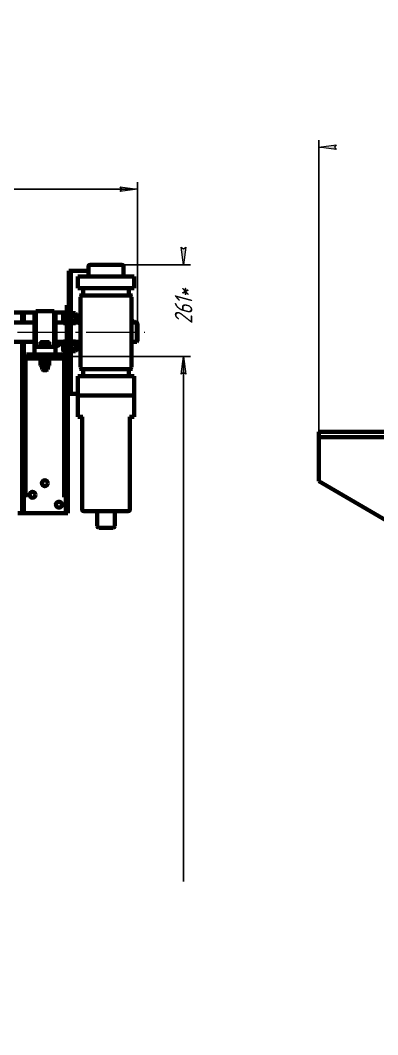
# Model space of a CAD drawing. Header units: millimetres. Extents: x 0 to 1682, y 0 to 594.
# Drawn here: x 537.7 to 639.4, y 305.5 to 594 of the extents above; entities that cross this region are included whole.
import ezdxf

# ---------------------------------------------------------------- set-up
doc = ezdxf.new("R2010")
doc.units = ezdxf.units.MM
for name, pattern in [('K5LT_AXLED', [19.5, 15, -1.5, 1.5, -1.5]), ('K5LT_BASIC', [0]), ('K5LT_THIN', [0])]:
    doc.linetypes.add(name, pattern=pattern)
doc.layers.add('Системный слой', color=7, linetype='Continuous')
doc.styles.add('KDIMTEXTSTYLE', font='GOST_AU.SHX', dxfattribs={"width": 0.96, "oblique": 15, "height": 5})
doc.dimstyles.new('KDIMSTYLE (0.10)', dxfattribs={"dimtxt": 5, "dimasz": 1, "dimexe": 2, "dimexo": 0, "dimgap": 1, "dimtad": 1, "dimlfac": 10, "dimtxsty": 'KDIMTEXTSTYLE', "dimsah": 1, "dimcen": 0, "dimdle": 1, "dimadec": 0, "dimazin": 0, "dimtfac": 0.667, "dimtmove": 0, "dimatfit": 3, "dimfxl": 1, "dimtvp": 1, "dimtolj": 1, "dimtzin": 0, "dimarcsym": 0})
doc.dimstyles.new('KDIMSTYLE (0.25)', dxfattribs={"dimtxt": 5, "dimasz": 1, "dimexe": 2, "dimexo": 0, "dimgap": 1, "dimtad": 1, "dimlfac": 4, "dimtxsty": 'KDIMTEXTSTYLE', "dimsah": 1, "dimcen": 0, "dimdle": 1, "dimadec": 0, "dimazin": 0, "dimtfac": 0.667, "dimtmove": 0, "dimatfit": 3, "dimfxl": 1, "dimtvp": 1, "dimtolj": 1, "dimtzin": 0, "dimarcsym": 0})

# ---------------------------------------------------------------- blocks, each defined once
blk = doc.blocks.new('U18')
at = {"layer": 'Системный слой', "color": 5, "linetype": 'K5LT_BASIC', "lineweight": 60, "true_color": 0x0000ff}
for p, q in [((543.6478138630563, 495.7351069747568), (544.7278138630562, 495.7351069747568)), ((544.7278138630562, 495.7351069747568), (545.8078138630563, 495.7351069747568))]:
    blk.add_line(p, q, dxfattribs=at)
blk = doc.blocks.new('U21')
at = {"layer": 'Системный слой', "color": 5, "linetype": 'K5LT_BASIC', "lineweight": 60, "true_color": 0x0000ff}
for p, q in [((541.7278138630534, 508.0351069747333), (534.7278138630535, 508.0351069747333)), ((549.9913223926634, 508.0351069747333), (547.7278138630535, 508.0351069747333)), ((552.2259634088148, 508.0351069747333), (552.1278138630535, 508.0351069747333)), ((554.1278138630535, 508.0351069747333), (553.5096643172922, 508.0351069747333)), ((570.8778138630535, 508.0351069747333), (570.1278138630535, 508.0351069747333))]:
    blk.add_line(p, q, dxfattribs=at)
blk = doc.blocks.new('U22')
at = {"layer": 'Системный слой', "color": 5, "linetype": 'K5LT_BASIC', "lineweight": 60, "true_color": 0x0000ff}
for p, q in [((541.7278138630534, 502.5351069747333), (534.7278138630535, 502.5351069747333)), ((549.9913223926652, 502.5351069747333), (547.7278138630535, 502.5351069747333)), ((552.2259634088166, 502.5351069747333), (552.1278138630535, 502.5351069747333)), ((554.8778138630535, 502.5351069747333), (553.5096643172903, 502.5351069747333)), ((570.8778138630535, 502.5351069747333), (569.3778138630535, 502.5351069747333))]:
    blk.add_line(p, q, dxfattribs=at)
blk = doc.blocks.new('U23')
at = {"layer": 'Системный слой', "color": 5, "linetype": 'K5LT_BASIC', "lineweight": 60, "true_color": 0x0000ff}
for p, q in [((570.8778138630535, 505.2851069747333), (570.8778138630535, 508.0351069747333)), ((570.8778138630535, 502.5351069747333), (570.8778138630535, 505.2851069747333))]:
    blk.add_line(p, q, dxfattribs=at)
blk = doc.blocks.new('U24')
at = {"layer": 'Системный слой', "color": 5, "linetype": 'K5LT_BASIC', "lineweight": 60, "true_color": 0x0000ff}
for p, q in [((571.1278138630535, 505.2851069747333), (571.1278138630535, 507.7851069747333)), ((571.1278138630535, 502.7851069747333), (571.1278138630535, 505.2851069747333))]:
    blk.add_line(p, q, dxfattribs=at)
blk = doc.blocks.new('U25')
at = {"layer": 'Системный слой', "color": 5, "linetype": 'K5LT_BASIC', "lineweight": 60, "true_color": 0x0000ff}
for p, q in [((554.1278138630535, 508.0351069747333), (554.2019138729004, 508.0144714230681)), ((554.2019138729004, 508.0144714230681), (554.4254983048487, 507.9636929263946)), ((554.4254983048487, 507.9636929263946), (554.7965071854755, 507.9194460914817)), ((554.7965071854755, 507.9194460914817), (554.8777682864755, 507.9166473145015))]:
    blk.add_line(p, q, dxfattribs=at)
blk = doc.blocks.new('U26')
at = {"layer": 'Системный слой', "color": 5, "linetype": 'K5LT_BASIC', "lineweight": 60, "true_color": 0x0000ff}
for p, q in [((569.3778394696784, 507.9166469347442), (569.8658176569544, 507.9706140501578)), ((569.8658176569544, 507.9706140501578), (570.0841357437938, 508.0227193159846)), ((570.0841357437938, 508.0227193159846), (570.1278138630535, 508.0351069747333))]:
    blk.add_line(p, q, dxfattribs=at)
blk = doc.blocks.new('U36')
at = {"layer": 'Системный слой', "color": 5, "linetype": 'K5LT_BASIC', "lineweight": 60, "true_color": 0x0000ff}
for p, q in [((543.2278138630535, 497.5651069747326), (545.4802817068913, 497.5651069747326)), ((545.4802817068913, 497.5651069747326), (546.2278138630535, 497.5651069747326))]:
    blk.add_line(p, q, dxfattribs=at)
blk = doc.blocks.new('U45')
at = {"layer": 'Системный слой', "color": 5, "linetype": 'K5LT_BASIC', "lineweight": 60, "true_color": 0x0000ff}
for p, q in [((541.7278138630535, 505.2851069747326), (541.7278138630535, 510.2851069747326)), ((541.7278138630535, 501.1651069747326), (541.7278138630535, 505.2851069747326))]:
    blk.add_line(p, q, dxfattribs=at)
blk = doc.blocks.new('U46')
at = {"layer": 'Системный слой', "color": 5, "linetype": 'K5LT_BASIC', "lineweight": 60, "true_color": 0x0000ff}
for p, q in [((547.7278138630535, 505.2851069747326), (547.7278138630535, 510.2851069747326)), ((547.7278138630535, 501.1651069747326), (547.7278138630535, 505.2851069747326))]:
    blk.add_line(p, q, dxfattribs=at)
blk = doc.blocks.new('U49')
at = {"layer": 'Системный слой', "color": 5, "linetype": 'K5LT_BASIC', "lineweight": 60, "true_color": 0x0000ff}
for p, q in [((550.7278138630535, 510.6707476207866), (550.7278138630535, 510.8651069747326)), ((550.7278138630535, 498.982264262258), (550.7278138630535, 499.8994663286767)), ((550.7278138630535, 497.5651069747326), (550.7278138630535, 498.3706797837327))]:
    blk.add_line(p, q, dxfattribs=at)
blk = doc.blocks.new('U50')
at = {"layer": 'Системный слой', "color": 5, "linetype": 'K5LT_BASIC', "lineweight": 60, "true_color": 0x0000ff}
for p, q in [((538.2278138630535, 508.0351069747333), (538.2278138630535, 510.8651069747326)), ((538.2278138630535, 453.8651069747326), (538.2278138630535, 502.5351069747333))]:
    blk.add_line(p, q, dxfattribs=at)
blk = doc.blocks.new('U51')
at = {"layer": 'Системный слой', "color": 5, "linetype": 'K5LT_BASIC', "lineweight": 60, "true_color": 0x0000ff}
for p, q in [((538.7278138630535, 508.0351069747333), (538.7278138630535, 510.8651069747326)), ((538.7278138630535, 497.5651069747326), (538.7278138630535, 502.5351069747333))]:
    blk.add_line(p, q, dxfattribs=at)
blk = doc.blocks.new('U52')
at = {"layer": 'Системный слой', "color": 5, "linetype": 'K5LT_BASIC', "lineweight": 60, "true_color": 0x0000ff}
for p, q in [((539.0278138630534, 510.8651069747326), (542.1278138630535, 510.8651069747326)), ((547.3278138630534, 510.8651069747326), (550.4278138630534, 510.8651069747326))]:
    blk.add_line(p, q, dxfattribs=at)
blk = doc.blocks.new('U68')
at = {"layer": 'Системный слой', "color": 5, "linetype": 'K5LT_BASIC', "lineweight": 60, "true_color": 0x0000ff}
for p, q in [((543.2278138630535, 501.4651069747326), (545.4802817068913, 501.4651069747326)), ((545.4802817068913, 501.4651069747326), (546.2278138630535, 501.4651069747326))]:
    blk.add_line(p, q, dxfattribs=at)
blk = doc.blocks.new('U75')
at = {"layer": 'Системный слой', "color": 5, "linetype": 'K5LT_BASIC', "lineweight": 60, "true_color": 0x0000ff}
for p, q in [((555.1278138630535, 515.6681196736997), (555.1278138630535, 516.2851069747333)), ((555.1278138630535, 494.2851069747333), (555.1278138630535, 494.9020942757668))]:
    blk.add_line(p, q, dxfattribs=at)
blk = doc.blocks.new('U76')
at = {"layer": 'Системный слой', "color": 5, "linetype": 'K5LT_BASIC', "lineweight": 60, "true_color": 0x0000ff}
for p, q in [((569.1278138630535, 515.6681196736997), (569.1278138630535, 516.2851069747333)), ((569.1278138630535, 494.2851069747333), (569.1278138630535, 494.9020942757668))]:
    blk.add_line(p, q, dxfattribs=at)
blk = doc.blocks.new('U77')
at = {"layer": 'Системный слой', "color": 5, "linetype": 'K5LT_BASIC', "lineweight": 60, "true_color": 0x0000ff}
for p, q in [((562.1278138630535, 454.3851069747333), (555.8278138630535, 454.3851069747333)), ((568.4278138630535, 454.3851069747333), (562.1278138630535, 454.3851069747333))]:
    blk.add_line(p, q, dxfattribs=at)
blk = doc.blocks.new('U78')
at = {"layer": 'Системный слой', "color": 5, "linetype": 'K5LT_BASIC', "lineweight": 60, "true_color": 0x0000ff}
for p, q in [((562.1278138630535, 524.4851069747333), (557.627813863054, 524.4851069747333)), ((566.6278138630529, 524.4851069747333), (562.1278138630535, 524.4851069747333))]:
    blk.add_line(p, q, dxfattribs=at)
blk = doc.blocks.new('U79')
at = {"layer": 'Системный слой', "color": 5, "linetype": 'K5LT_BASIC', "lineweight": 60, "true_color": 0x0000ff}
for p, q in [((562.1278138630535, 521.1351069747333), (554.1278138630531, 521.1351069747333)), ((570.1278138630538, 521.1351069747333), (562.1278138630535, 521.1351069747333))]:
    blk.add_line(p, q, dxfattribs=at)
blk = doc.blocks.new('U80')
at = {"layer": 'Системный слой', "color": 5, "linetype": 'K5LT_BASIC', "lineweight": 60, "true_color": 0x0000ff}
for p, q in [((568.6278138630535, 517.7851069747333), (568.6278138630535, 515.7351069747333)), ((568.6278138630535, 494.8351069747333), (568.6278138630535, 492.7851069747333))]:
    blk.add_line(p, q, dxfattribs=at)
blk = doc.blocks.new('U81')
at = {"layer": 'Системный слой', "color": 5, "linetype": 'K5LT_BASIC', "lineweight": 60, "true_color": 0x0000ff}
for p, q in [((555.6278138630535, 517.7851069747333), (555.6278138630535, 515.7351069747333)), ((555.6278138630535, 494.8351069747333), (555.6278138630535, 492.7851069747333))]:
    blk.add_line(p, q, dxfattribs=at)
blk = doc.blocks.new('U82')
at = {"layer": 'Системный слой', "color": 5, "linetype": 'K5LT_BASIC', "lineweight": 60, "true_color": 0x0000ff}
for p, q in [((554.3136420502718, 481.2851069747333), (554.1278138630531, 481.2851069747333)), ((570.1278138630538, 481.2851069747333), (569.9419857905788, 481.2851069747333))]:
    blk.add_line(p, q, dxfattribs=at)
blk = doc.blocks.new('U146')
at = {"layer": 'Системный слой', "color": 30, "linetype": 'K5LT_AXLED', "lineweight": 18, "true_color": 0xff8000}
blk.add_line((302.9372478711513, 505.2851069747327), (573.1278138630535, 505.2851069747333), dxfattribs=at)
blk = doc.blocks.new('KDIMARROW_01')
at = {"layer": 'Системный слой'}
blk.add_hatch(color=0, dxfattribs=at).paths.add_polyline_path([(0, 0), (-5, 0.658262491226197), (-4.5, 5.51091059616309e-16), (-5, -0.6582624912261956)])
at = {"layer": 'Системный слой', "color": 0, "linetype": 'K5LT_THIN', "lineweight": 18}
for p, q in [((-4.5, 5.51091059616309e-16), (-5, 0.658262491226197)), ((-5, 0.658262491226197), (0, 0)), ((0, 0), (-5, -0.6582624912261956)), ((-5, -0.6582624912261956), (-4.5, 5.51091059616309e-16)), ((0, 0), (-1, 0))]:
    blk.add_line(p, q, dxfattribs=at)
blk = doc.blocks.new('U177')
at = {"layer": 'Системный слой', "color": 5, "linetype": 'K5LT_BASIC', "lineweight": 60, "true_color": 0x0000ff}
for p, q in [((622.6438994833991, 475.4651069747326), (642.3938994834007, 475.4651069747326)), ((744.1438994833991, 475.4651069747326), (767.6438994833991, 475.4651069747326))]:
    blk.add_line(p, q, dxfattribs=at)
blk = doc.blocks.new('U178')
at = {"layer": 'Системный слой', "color": 5, "linetype": 'K5LT_BASIC', "lineweight": 60, "true_color": 0x0000ff}
for p, q in [((649.1438994833991, 447.5067736413992), (622.6438994833991, 462.9651069747326)), ((767.6438994833991, 378.3817736413993), (683.1438994833991, 427.6734403080659))]:
    blk.add_line(p, q, dxfattribs=at)
blk = doc.blocks.new('U183')
at = {"layer": 'Системный слой', "color": 5, "linetype": 'K5LT_BASIC', "lineweight": 60, "true_color": 0x0000ff}
for p, q in [((622.6438994833989, 476.9651069747342), (642.3938994834007, 476.9651069747342)), ((744.1438994833991, 476.9651069747342), (755.5099347175852, 476.9651069747342)), ((755.8147428814543, 476.9651069747342), (767.6438994833989, 476.9651069747342))]:
    blk.add_line(p, q, dxfattribs=at)

msp = doc.modelspace()

# ---------------------------------------------------------------- linework, layer by layer
at = {"layer": 'Системный слой', "color": 5, "linetype": 'K5LT_BASIC', "lineweight": 60, "true_color": 0x0000ff}
for p, q in [((552.1278138630535, 522.7851069747326), (551.5278138630534, 522.7851069747326)), ((551.5278138630534, 512.9651069747326), (551.5278138630534, 522.7851069747326)), ((552.4278138630534, 522.7851069747326), (552.1278138630535, 522.7851069747326)), ((552.1278138630535, 512.7851069747329), (552.1278138630535, 522.7851069747326)), ((557.127813863054, 522.7851069747326), (552.4278138630534, 522.7851069747326)), ((557.127813863054, 523.9851069747333), (557.127813863054, 521.1351069747333)), ((567.1278138630529, 523.9851069747333), (567.1278138630529, 521.1351069747333)), ((554.1278138630531, 521.1351069747333), (554.1278138630531, 517.7851069747333)), ((556.9778138630535, 521.1351069747333), (556.9778138630535, 521.2851069747333)), ((567.1278138630529, 521.642178396161), (567.1278138630535, 521.7851069747317)), ((567.2778138630534, 521.1351069747333), (567.2778138630534, 521.2851069747333)), ((570.1278138630538, 521.1351069747333), (570.1278138630538, 517.7851069747333)), ((562.1278138630535, 517.7851069747333), (554.1278138630531, 517.7851069747333)), ((570.1278138630538, 517.7851069747333), (562.1278138630535, 517.7851069747333)), ((554.8778138630535, 495.3351069747333), (554.8778138630535, 515.2351069747333)), ((555.6278138630535, 516.2851069747333), (555.1278138630535, 516.2851069747333)), ((568.8778138630535, 515.7351069747333), (555.3778138630535, 515.7351069747333)), ((568.6278138630535, 516.2851069747333), (569.1278138630535, 516.2851069747333)), ((569.3778138630535, 495.3351069747333), (569.3778138630535, 515.2351069747333)), ((538.2278138630535, 510.8651069747326), (534.7278138630535, 510.865106974731)), ((538.2278138630535, 510.8651069747326), (538.7278138630535, 510.8651069747326)), ((538.7278138630535, 510.8651069747326), (539.0278138630534, 510.8651069747326)), ((547.3278138630534, 511.2851069747173), (542.1278138630535, 511.2851069747173)), ((542.1278138630535, 505.9542168697942), (542.1278138630535, 511.2851069747173)), ((547.3278138630534, 505.9542168697942), (547.3278138630534, 511.2851069747173)), ((550.0696345561772, 510.6707476207866), (549.9278138630534, 510.4251069747317)), ((550.9278138630534, 510.6707476207866), (550.0696345561772, 510.6707476207866)), ((550.4278138630534, 510.8651069747326), (550.7278138630535, 510.8651069747326)), ((550.7278138630535, 510.8651069747326), (550.9278138630534, 510.8651069747326)), ((551.5278138630534, 512.9651069747326), (550.9278138630534, 512.9651069747326)), ((550.9278138630534, 499.2651069747326), (550.9278138630534, 512.9651069747326)), ((551.5278138630534, 499.2651069747326), (551.5278138630534, 512.9651069747326)), ((551.5278138630534, 512.7851069747329), (552.1278138630535, 512.7851069747329)), ((552.1278138630535, 512.7851069747329), (552.1278138630535, 497.7851069747322)), ((552.3042755723286, 510.6707476207868), (552.1278138630535, 510.3651069747317)), ((553.4313521537782, 510.6707476207868), (552.3042755723286, 510.6707476207868)), ((553.6078138630535, 510.3651069747317), (553.4313521537782, 510.6707476207868)), ((542.1278138630535, 510.2851069747326), (541.7278138630535, 510.2851069747326)), ((547.7278138630535, 510.2851069747326), (547.3278138630534, 510.2851069747326)), ((549.9278138630534, 510.4251069747317), (549.9278138630534, 508.1451069747317)), ((550.0696345560962, 507.8994663286767), (549.9278138630534, 508.1451069747317)), ((550.9278138630534, 509.9779272977588), (550.0696345561203, 509.9779272977588)), ((550.9278138630534, 508.5922866517043), (550.0696345561203, 508.5922866517043)), ((550.9278138630534, 507.8994663286767), (550.0696345560962, 507.8994663286767)), ((552.3042755723286, 507.8994663286762), (552.1278138630535, 508.2051069747317)), ((553.4313521537782, 509.9779272977592), (552.3042755723286, 509.9779272977592)), ((553.4313521537782, 508.5922866517041), (552.3042755723286, 508.5922866517041)), ((553.4313521537782, 507.8994663286762), (552.3042755723286, 507.8994663286762)), ((553.6078138630535, 508.2051069747317), (553.4313521537782, 507.8994663286762)), ((553.6078138630535, 510.3651069747317), (553.6078138630535, 508.2051069747317)), ((553.6078138630535, 510.0851069747317), (554.7278138630535, 510.0851069747317)), ((553.6078138630535, 508.4851069747317), (554.7278138630535, 508.4851069747317)), ((554.1278138630535, 508.3751069747333), (554.1878138630534, 508.4351069747332)), ((554.1278138630535, 508.0351069747333), (554.1278138630535, 508.3751069747333)), ((554.1278138630535, 508.3751069747333), (554.8778138630535, 508.3751069747333)), ((554.1878138630534, 508.4351069747332), (554.8778138630535, 508.4351069747332)), ((554.7278138630535, 510.0851069747317), (554.7278138630535, 508.4851069747317)), ((554.7278138630535, 510.0851069747317), (554.8778138630535, 509.9351069747316)), ((554.7278138630535, 508.4851069747317), (554.8778138630535, 508.6351069747317)), ((569.3778138630535, 508.4351069747332), (570.0678138630534, 508.4351069747332)), ((569.3778138630535, 508.3751069747333), (570.1278138630535, 508.3751069747333)), ((570.1278138630535, 508.3751069747333), (570.0678138630534, 508.4351069747332)), ((570.1278138630535, 508.0351069747333), (570.1278138630535, 508.3751069747333)), ((570.8778138630535, 508.0351069747333), (571.1278138630535, 507.7851069747333)), ((542.1278138630302, 501.1651069747326), (542.1278138630535, 505.9542168697942)), ((547.3278138630534, 505.9542168697942), (547.3278138630534, 501.1651069747326)), ((543.5278138630534, 502.4304659585812), (543.5878138630534, 502.4651069747326)), ((543.5278138630534, 502.3232862816657), (543.5278138630534, 502.4304659584828)), ((543.5278138630534, 501.4651069747326), (543.5278138630534, 502.3232862816657)), ((545.8678138630535, 502.4651069747326), (543.5878138630534, 502.4651069747326)), ((544.7278138630534, 501.4651069747326), (544.7278138630534, 502.3232862816898)), ((545.9278138630534, 502.4304659585812), (545.8678138630535, 502.4651069747326)), ((545.9278138630534, 502.4304659584828), (545.9278138630534, 502.3232862816657)), ((545.9278138630534, 501.4651069747326), (545.9278138630534, 502.3232862816657)), ((550.0696345561772, 502.6707476207866), (549.9278138630534, 502.4251069747317)), ((549.9278138630534, 502.4251069747317), (549.9278138630534, 500.1451069747317)), ((550.9278138630534, 502.6707476207866), (550.0696345561772, 502.6707476207866)), ((550.9278138630534, 501.9779272977588), (550.0696345561203, 501.9779272977588)), ((552.3042755723286, 502.6707476207868), (552.1278138630535, 502.3651069747317)), ((553.4313521537782, 502.6707476207868), (552.3042755723286, 502.6707476207868)), ((553.4313521537782, 501.9779272977592), (552.3042755723286, 501.9779272977592)), ((553.6078138630535, 502.3651069747317), (553.4313521537782, 502.6707476207868)), ((553.6078138630535, 502.3651069747317), (553.6078138630535, 500.2051069747317)), ((553.6078138630535, 502.0851069747317), (554.7278138630535, 502.0851069747317)), ((554.7278138630535, 502.0851069747317), (554.7278138630535, 500.4851069747317)), ((554.7278138630535, 502.0851069747317), (554.8778138630535, 501.9351069747316)), ((570.8778138630535, 502.5351069747333), (571.1278138630535, 502.7851069747333)), ((547.7278138630535, 501.1651069747326), (541.7278138630535, 501.1651069747326)), ((541.7278138630535, 498.9651069747326), (541.7278138630535, 501.1651069747326)), ((543.2278138630535, 501.1651069747326), (543.2278138630535, 501.4651069747326)), ((546.2278138630535, 501.1651069747326), (546.2278138630535, 501.4651069747326)), ((547.7278138630535, 498.9651069747326), (547.7278138630535, 501.1651069747326)), ((550.0696345560962, 499.8994663286767), (549.9278138630534, 500.1451069747317)), ((550.9278138630534, 500.5922866517043), (550.0696345561203, 500.5922866517043)), ((550.9278138630534, 499.8994663286767), (550.0696345560962, 499.8994663286767)), ((551.5278138630534, 499.2651069747326), (551.5278138630534, 497.7851069747322)), ((552.3042755723286, 499.8994663286762), (552.1278138630535, 500.2051069747317)), ((553.4313521537782, 500.5922866517041), (552.3042755723286, 500.5922866517041)), ((553.4313521537782, 499.8994663286762), (552.3042755723286, 499.8994663286762)), ((553.6078138630535, 500.2051069747317), (553.4313521537782, 499.8994663286762)), ((553.6078138630535, 500.4851069747317), (554.7278138630535, 500.4851069747317)), ((554.7278138630535, 500.4851069747317), (554.8778138630535, 500.6351069747317)), ((538.7278138630535, 493.3651069747326), (538.7278138630535, 497.5651069747326)), ((539.2278138630535, 497.5651069747326), (539.2278138630535, 493.3651069747326)), ((539.5278138630534, 498.9651069747326), (550.6278138630535, 498.9651069747326)), ((539.5278138630534, 498.3651069747326), (539.5278138630534, 498.9651069747326)), ((539.5278138630534, 498.3651069747326), (549.9278138630534, 498.3651069747326)), ((549.9278138630534, 497.8651069747326), (539.5278138630534, 497.8651069747326)), ((543.2278138630535, 497.5651069747326), (543.2278138630535, 497.8651069747326)), ((543.6478138630563, 497.2151069747568), (543.5278138630562, 497.1458249424541)), ((543.527813863056, 497.0386452654816), (543.5278138630562, 497.1458249424541)), ((543.527813863056, 497.0386452654816), (543.527813863056, 495.911568684032)), ((543.5701304833856, 497.390106969505), (543.564722932404, 497.2151069747362)), ((543.5790897672123, 497.2151069747363), (543.564722932404, 497.2151069747363)), ((543.5790897672108, 497.2151069747363), (545.892813863054, 497.2151069747363)), ((544.7278138630562, 497.0386452654816), (544.7278138630562, 495.911568684032)), ((545.8078138630563, 497.2151069747568), (545.9278138630563, 497.1458249424541)), ((545.892813863054, 497.2151069747363), (545.892813863054, 497.5651069747363)), ((545.9278138630563, 497.1458249424541), (545.9278138630563, 497.0386452654816)), ((545.9278138630563, 497.0386452654816), (545.9278138630563, 495.911568684032)), ((546.2278138630535, 497.5651069747326), (546.2278138630535, 497.8651069747326)), ((549.9278138630534, 498.3651069747326), (550.6278138630535, 498.3651069747326)), ((550.2278138630535, 493.3651069747326), (550.2278138630535, 497.5651069747326)), ((550.7278138630535, 497.5651069747326), (550.7278138630535, 493.3651069747326)), ((551.2278138630535, 453.8651069746757), (551.2278138630535, 498.5942865814827)), ((551.5278138630534, 497.7851069747322), (551.5278138630534, 487.7851069747326)), ((551.5278138630534, 497.7851069747322), (552.1278138630535, 497.7851069747322)), ((552.1278138630535, 497.7851069747322), (552.1278138630535, 487.7851069747326)), ((538.7278138630535, 493.3651069747326), (538.7278138630535, 459.5317736413992)), ((538.7278138630535, 493.3651069747326), (539.2278138630535, 493.3651069747326)), ((539.2278138630535, 458.3651069747326), (539.2278138630535, 493.3651069747326)), ((543.5278138630562, 495.8043890071629), (543.527813863056, 495.911568684032)), ((543.5278138630562, 495.8043890070596), (543.6478138630563, 495.7351069747568)), ((543.9278138630534, 495.7351069747568), (543.9278138630534, 494.6651069747326)), ((545.5278138630534, 494.6651069747326), (543.9278138630534, 494.6651069747326)), ((543.9278138630534, 494.6651069747326), (544.1278138630535, 494.4651069747326)), ((545.3278138630534, 494.4651069747326), (544.1278138630535, 494.4651069747326)), ((545.5278138630534, 494.6651069747326), (545.3278138630534, 494.4651069747326)), ((545.5278138630534, 495.7351069747568), (545.5278138630534, 494.6651069747326)), ((545.9278138630563, 495.8043890070596), (545.8078138630563, 495.7351069747568)), ((545.9278138630563, 495.911568684032), (545.9278138630563, 495.8043890071629)), ((550.2278138630535, 493.3651069747326), (550.2278138630535, 458.3651069747326)), ((550.2278138630535, 493.3651069747326), (550.7278138630535, 493.3651069747326)), ((550.7278138630535, 459.5317736413992), (550.7278138630535, 493.3651069747326)), ((555.6278138630535, 494.2851069747333), (555.1278138630535, 494.2851069747333)), ((568.8778138630535, 494.8351069747333), (555.3778138630535, 494.8351069747333)), ((568.6278138630535, 494.2851069747333), (569.1278138630535, 494.2851069747333)), ((554.1278138630531, 492.7851069747333), (554.1278138630531, 481.2851069747333)), ((562.1278138630535, 492.7851069747333), (554.1278138630531, 492.7851069747333)), ((570.1278138630538, 492.7851069747333), (562.1278138630535, 492.7851069747333)), ((570.1278138630538, 492.7851069747333), (570.1278138630538, 481.2851069747333)), ((552.1278138630535, 487.7851069747326), (551.5278138630534, 487.7851069747326)), ((552.1278138630535, 487.7851069747326), (552.4278138630534, 487.7851069747326)), ((552.4278138630534, 487.7851069747326), (554.1278138630531, 487.7851069747326)), ((555.4857708718522, 487.2851069747333), (554.3136444659605, 487.2851069747333)), ((562.1278138630535, 487.2851069747333), (555.4857708718522, 487.2851069747333)), ((568.7698568310925, 487.2851069747333), (562.1278138630535, 487.2851069747333)), ((569.9419832983884, 487.2851069747333), (568.7698568310925, 487.2851069747333)), ((555.4857708718522, 481.2851069747333), (554.3136420502718, 481.2851069747333)), ((555.3278138630535, 481.2851069747333), (555.3278138630535, 454.8851069747333)), ((569.9419857905788, 481.2851069747333), (568.7698568286987, 481.2851069747333)), ((568.9278138630535, 481.2851069747333), (568.9278138630535, 454.8851069747333)), ((622.6438994833989, 476.9651069747342), (622.6438994833991, 475.4651069747326)), ((622.6438994833991, 475.4651069747326), (622.6438994833991, 473.4651069747326)), ((622.6438994833991, 473.4651069747326), (622.6438994833991, 462.9651069747326)), ((538.7278138630535, 453.8651069747326), (538.7278138630535, 459.5317736413992)), ((550.7278138630535, 453.8651069747326), (550.7278138630535, 459.5317736413992)), ((539.0278138630534, 458.3651069747326), (539.2278138630535, 458.3651069747326)), ((550.2278138630535, 458.3651069747326), (550.4278138630534, 458.3651069747326)), ((537.0278138630505, 453.8651069746777), (538.2278138630535, 453.8651069747326)), ((538.2278138630535, 453.8651069747326), (538.7278138630535, 453.8651069747326)), ((538.7278138630535, 453.8651069747326), (539.0278138630534, 453.8651069747326)), ((539.0278138630534, 453.8651069747326), (550.4278138630534, 453.8651069747326)), ((550.4278138630534, 453.8651069747326), (550.7278138630535, 453.8651069747326)), ((550.7278138630535, 453.8651069747326), (551.2278138630535, 453.8651069747326)), ((559.6278138630535, 450.1851069747429), (559.6278138630535, 454.3851069747333)), ((564.6278138630535, 450.1851069747429), (564.6278138630535, 454.3851069747333)), ((564.1278138630535, 449.6851069747429), (560.1278138630535, 449.6851069747429))]:
    msp.add_line(p, q, dxfattribs=at)
at = {"layer": 'Системный слой', "color": 7, "linetype": 'K5LT_THIN', "lineweight": 18}
for p, q in [((553.6078138630535, 509.9851069747317), (554.7278138630535, 509.9851069747317)), ((553.6078138630535, 508.5851069747317), (554.7278138630535, 508.5851069747317)), ((554.7278138630535, 509.9851069747317), (554.8278136669877, 509.9851071707974)), ((554.7278138630535, 508.5851069747317), (554.8278136669877, 508.585106778666)), ((553.6078138630535, 501.9851069747317), (554.7278138630535, 501.9851069747317)), ((554.7278138630535, 501.9851069747317), (554.8278136669877, 501.9851071707974)), ((553.6078138630535, 500.5851069747317), (554.7278138630535, 500.5851069747317)), ((554.7278138630535, 500.5851069747317), (554.8278136669877, 500.585106778666)), ((544.0278138630534, 495.7351069747568), (544.0278138630534, 494.6651069747326)), ((544.0278138631194, 494.6651069747326), (544.0278138630534, 494.5651069747325)), ((545.4278138630534, 495.7351069747568), (545.4278138630534, 494.6651069747326)), ((545.4278138630534, 494.6651069747326), (545.4278140591191, 494.5651071707982))]:
    msp.add_line(p, q, dxfattribs=at)
at = {"layer": 'Системный слой', "color": 5, "linetype": 'K5LT_BASIC', "lineweight": 60, "true_color": 0x0000ff}
for centre in [(544.7278138630566, 462.3651069747326), (541.2278138630545, 459.0651069747325), (548.727813863063, 456.2651069747326)]:
    msp.add_circle(centre, 0.8500000000000001, dxfattribs=at)
for centre, radius, start, end in [((557.627813863054, 523.9851069747333), 0.5, 90, 180), ((566.6278138630529, 523.9851069747333), 0.5, 0, 90), ((557.4778138630535, 521.2851069747333), 0.4999999999999986, 134.427004000712, 180), ((566.7778138630534, 521.2851069747333), 0.4999999999999972, 0, 45.57299599927789), ((555.3778138630535, 515.2351069747333), 0.5, 90, 180), ((568.8778138630535, 515.2351069747333), 0.5, 0, 90), ((548.2278138630534, 502.2651069747327), 0.8500000000000001, 233.968120929028, 18.52068850545084), ((550.6278138630535, 499.2651069747326), 0.3, 270, 0), ((550.6278138630535, 499.2651069747326), 0.9, 270, 0), ((539.5278138630534, 497.5651069747326), 0.8, 90, 180), ((539.5278138630534, 497.5651069747326), 0.3, 90, 180), ((549.9278138630534, 497.5651069747326), 0.8, 0, 90), ((549.9278138630534, 497.5651069747326), 0.3, 0, 90), ((555.3778138630535, 495.3351069747333), 0.5, 180, 270), ((568.8778138630535, 495.3351069747333), 0.5, 270, 0), ((555.8278138630535, 454.8851069747333), 0.5, 180, 270), ((568.4278138630535, 454.8851069747333), 0.5, 270, 0), ((560.1278138630535, 450.1851069747429), 0.5, 180, 270), ((564.1278138630535, 450.1851069747429), 0.5, 270, 0)]:
    msp.add_arc(centre, radius, start, end, dxfattribs=at)
for centre, major_axis, ratio, start_param, end_param in [((544.727813863054, 497.7482730137912), (1.959931591714545e-16, 3.200811194017941), 0.3639702342260273, 1.628052485975346, 1.738148561031103), ((539.0278138630534, 458.5401069747326), (-0.3, 3.67394039744206e-17), 0.583333333333333, 0, 1.570796326794897), ((550.4278138630534, 458.5401069747326), (-0.3, 3.67394039744206e-17), 0.583333333333333, 1.570796326794897, 3.141592653589793)]:
    msp.add_ellipse(centre, major_axis=major_axis, ratio=ratio, start_param=start_param, end_param=end_param, dxfattribs=at)
for points, knots in [([(550.0696345561772, 510.6707476207866), (550.0540929937077, 510.6438288303929), (550.0305925501215, 510.599261479711), (550.0054394474722, 510.5404918678069), (549.9913399769291, 510.5004035918049), (549.9800737838054, 510.462099214593), (549.9711477091786, 510.423170384835), (549.9646798596552, 510.3784669023869), (549.9620385114148, 510.3362919847955), (549.9627419474534, 510.2958823764786), (549.9663199877895, 510.257279308945), (549.9724583982241, 510.2198590264199), (549.9823767033732, 510.1771653636768), (550.0008235799312, 510.1182157396993), (550.0302089065876, 510.0497187308638), (550.0570827787939, 509.9996677035099), (550.0696345561772, 509.9779272977588)], [0, 0, 0, 0, 2.031976758381495, 3.339718170282667, 4.35691028475841, 4.982863768524662, 6.146733976428289, 7.197334475774614, 8.231074143294084, 9.204643011833024, 10.12610382842476, 11.03238569052684, 11.92740894191231, 13.24282625087703, 15.35658078778617, 17, 17, 17, 17]), ([(552.3042755723286, 510.6707476207868), (552.2817714329819, 510.6317692212164), (552.2520085981158, 510.5728518724061), (552.224887555572, 510.4984122493455), (552.2115446325668, 510.4498994842859), (552.2033803005523, 510.4084801860205), (552.1985152663383, 510.3687676083002), (552.1966093756605, 510.3294607117812), (552.1977530310614, 510.2892832150097), (552.2020454630649, 510.2488474152509), (552.2093766716705, 510.2086204717197), (552.2211877054357, 510.162343708085), (552.2476487962202, 510.0848365961511), (552.2791532330759, 510.0214407136123), (552.3042755723286, 509.9779272977592)], [0, 0, 0, 0, 2.598014805089869, 3.881106651190098, 4.839600950715337, 5.730749816833946, 6.54245647480655, 7.383598348578158, 8.245262860351426, 9.112845161432176, 9.974778816521319, 10.82974871295881, 12.09637390687076, 15, 15, 15, 15]), ([(553.4313521537782, 509.9779272977592), (553.4538562931247, 510.0169056973299), (553.4836191279912, 510.07582304614), (553.510740170535, 510.1502626692009), (553.5240830935402, 510.1987754342605), (553.5322474255546, 510.240194732526), (553.5371124597687, 510.2799073102464), (553.5390183504463, 510.3192142067654), (553.5378746950454, 510.359391703537), (553.5335822630419, 510.3998275032959), (553.5262510544362, 510.440054446827), (553.514440020671, 510.4863312104617), (553.4879789298865, 510.5638383223952), (553.456474493031, 510.6272342049339), (553.4313521537782, 510.6707476207868)], [0, 0, 0, 0, 2.598014805093877, 3.881106651196335, 4.839600950723812, 5.73074981684444, 6.542456474818581, 7.383598348591358, 8.245262860365466, 9.112845161446556, 9.974778816535366, 10.82974871297192, 12.0963739068814, 15, 15, 15, 15]), ([(550.0696345561772, 509.9779272977588), (550.0559834871856, 509.9306385820255), (550.0373645446341, 509.8608186464394), (550.0143014513417, 509.7598843756906), (550.00052339006, 509.6902736704974), (549.9867083768652, 509.6083247265918), (549.9778250720258, 509.5428853765355), (549.9698570310621, 509.4649324030241), (549.964679877706, 509.3933658678093), (549.9620385080841, 509.3090160245171), (549.9627419480663, 509.228196809379), (549.9663199876715, 509.1509906740346), (549.972458398247, 509.0761501090377), (549.982376703364, 508.9907627835391), (550.0008235799367, 508.8728635355892), (550.0302089065856, 508.7358695179145), (550.0570827787938, 508.6357674632067), (550.0696345561772, 508.5922866517043)], [0, 0, 0, 0, 1.889793291947997, 2.772286094798599, 3.973960190370788, 4.613199125008405, 5.962252607731616, 6.508306563238524, 7.620707091954857, 8.715254975209596, 9.746092600721902, 10.72175699476245, 11.6813495546381, 12.62902123257911, 14.02181603031293, 16.25990906940725, 18, 18, 18, 18]), ([(550.0696345561772, 508.5922866517043), (550.0540929937076, 508.5653678613106), (550.0305925501218, 508.5208005106293), (550.0054394474726, 508.4620308987255), (549.9913399769296, 508.4219426227237), (549.9800737838059, 508.3836382455122), (549.9711477091789, 508.3447094157543), (549.9646798596553, 508.3000059333064), (549.9620385114148, 508.2578310157151), (549.9627419474533, 508.2174214073981), (549.9663199877892, 508.1788183398645), (549.9724583982238, 508.1413980573393), (549.9823767033729, 508.098704394596), (550.0008235799307, 508.0397547706182), (550.0302089065873, 507.9712577617822), (550.0570827787938, 507.9212067344279), (550.0696345561772, 507.8994663286767)], [0, 0, 0, 0, 2.031976758367188, 3.339718170258478, 4.356910284727358, 4.982863768490021, 6.146733976388301, 7.197334475731147, 8.231074143249396, 9.204643011788814, 10.12610382838287, 11.03238569048791, 11.92740894187696, 13.24282625084841, 15.35658078777216, 17, 17, 17, 17]), ([(552.3042755723286, 509.9779272977592), (552.284361564707, 509.9089429980996), (552.2567480392411, 509.8013707861687), (552.2308194277138, 509.6677278380578), (552.2187295436272, 509.5892309020671), (552.2100962790025, 509.5215364355637), (552.2033803149953, 509.4533923452511), (552.1985152634461, 509.3739672894003), (552.1966093762632, 509.295353476285), (552.1977530309393, 509.2149984869054), (552.2020454630893, 509.1341268865464), (552.2093766716658, 509.053672999651), (552.2195220181709, 508.9741721174312), (552.2364018700467, 508.8700419935806), (552.2632816280754, 508.7423006888089), (552.2899703282317, 508.6418417531623), (552.3042755723286, 508.5922866517041)], [0, 0, 0, 0, 2.605526800113711, 4.020849548942765, 4.9336382011362, 5.484881077486918, 6.494849792423635, 7.414784004794353, 8.368078128403477, 9.344631241747456, 10.32789118297273, 11.30474932540674, 12.27371520803482, 13.23236096237848, 15.1261554948347, 17, 17, 17, 17]), ([(552.3042755723286, 508.5922866517041), (552.281771432982, 508.5533082521336), (552.2520085981158, 508.4943909033233), (552.2248875555721, 508.4199512802626), (552.2115446325668, 508.371438515203), (552.2033803005523, 508.3300192169376), (552.1985152663384, 508.2903066392172), (552.1966093756606, 508.2509997426982), (552.1977530310616, 508.2108222459266), (552.202045463065, 508.1703864461678), (552.2093766716707, 508.1301595026366), (552.2211877054358, 508.0838827390019), (552.2476487962203, 508.0063756270683), (552.2791532330763, 507.9429797445295), (552.3042755723286, 507.8994663286762)], [0, 0, 0, 0, 2.59801480509219, 3.88110665119375, 4.839600950720177, 5.730749816839852, 6.542456474813298, 7.383598348585621, 8.245262860359544, 9.112845161440768, 9.974778816529929, 10.82974871296681, 12.09637390687626, 15, 15, 15, 15]), ([(553.4313521537782, 508.5922866517041), (553.4512661614001, 508.6612709513636), (553.4788796868658, 508.7688431632945), (553.5048082983931, 508.9024861114053), (553.5168981824796, 508.980983047396), (553.5255314471043, 509.0486775138994), (553.5322474111115, 509.1168216042121), (553.5371124626608, 509.1962466600628), (553.5390183498438, 509.2748604731781), (553.5378746951675, 509.3552154625577), (553.5335822630176, 509.4360870629168), (553.526251054441, 509.5165409498121), (553.516105707936, 509.596041832032), (553.4992258560602, 509.7001719558825), (553.4723460980314, 509.8279132606543), (553.4456573978752, 509.9283721963008), (553.4313521537782, 509.9779272977592)], [0, 0, 0, 0, 2.605526800113625, 4.020849548943021, 4.933638201136298, 5.484881077486894, 6.494849792423463, 7.414784004794147, 8.368078128403319, 9.344631241747372, 10.32789118297274, 11.3047493254068, 12.27371520803486, 13.23236096237841, 15.12615549483415, 17, 17, 17, 17]), ([(553.4313521537782, 507.8994663286762), (553.4538562931236, 507.9384447282457), (553.4836191279913, 507.9973620770578), (553.5107401705349, 508.0718017001179), (553.5240830935401, 508.1203144651776), (553.5322474255545, 508.1617337634431), (553.5371124597685, 508.2014463411634), (553.5390183504462, 508.2407532376824), (553.5378746950453, 508.280930734454), (553.5335822630418, 508.3213665342128), (553.5262510544362, 508.361593477744), (553.514440020671, 508.4078702413787), (553.4879789298866, 508.4853773533123), (553.456474493031, 508.5487732358511), (553.4313521537782, 508.5922866517041)], [0, 0, 0, 0, 2.598014805091318, 3.881106651192253, 4.839600950719804, 5.730749816840126, 6.542456474813598, 7.383598348585604, 8.245262860359027, 9.112845161439791, 9.974778816528737, 10.8297487129658, 12.09637390687656, 15, 15, 15, 15]), ([(544.7278138630534, 502.3232862816088), (544.6868606339159, 502.3369373506005), (544.6263947960077, 502.3555562931519), (544.5389831534267, 502.3786193864444), (544.478698514354, 502.392397447726), (544.4077286471183, 502.4062124609209), (544.3510565075625, 502.4150957657604), (544.2835472522011, 502.4230638067239), (544.2215688146442, 502.4282409600801), (544.1485197075478, 502.4308823297019), (544.0785282141243, 502.4301788897198), (544.011665739588, 502.4266008501147), (543.946851909067, 502.4204624395391), (543.8729043160241, 502.410544134422), (543.7708005722124, 502.3920972578495), (543.6521602727396, 502.3627119312005), (543.5654693503916, 502.3358380589922), (543.5278138630534, 502.3232862816088)], [0, 0, 0, 0, 1.889793291948445, 2.772286094799271, 3.973960190371726, 4.613199125009467, 5.962252607732893, 6.508306563239858, 7.620707091956255, 8.71525497521102, 9.746092600723262, 10.72175699476373, 11.68134955463929, 12.62902123258018, 14.02181603031379, 16.25990906940767, 18, 18, 18, 18]), ([(545.9278138630534, 502.3232862816088), (545.886860633916, 502.3369373506005), (545.8263947960078, 502.3555562931519), (545.738983153427, 502.3786193864444), (545.6786985143543, 502.392397447726), (545.6077286471187, 502.4062124609209), (545.5510565075629, 502.4150957657603), (545.4835472522014, 502.4230638067239), (545.4215688146446, 502.4282409600801), (545.3485197075482, 502.4308823297019), (545.2785282141247, 502.4301788897198), (545.2116657395884, 502.4266008501147), (545.1468519090674, 502.4204624395391), (545.0729043160244, 502.4105441344221), (544.9708005722125, 502.3920972578495), (544.8521602727396, 502.3627119312005), (544.7654693503915, 502.3358380589922), (544.7278138630534, 502.3232862816088)], [0, 0, 0, 0, 1.889793291946815, 2.772286094796838, 3.973960190368196, 4.613199125005438, 5.962252607727967, 6.508306563234672, 7.620707091950628, 8.715254975205244, 9.746092600717569, 10.72175699475834, 11.68134955463426, 12.62902123257561, 14.02181603031008, 16.25990906940582, 18, 18, 18, 18]), ([(550.0696345561772, 502.6707476207866), (550.0540929937077, 502.6438288303929), (550.0305925501215, 502.599261479711), (550.0054394474722, 502.5404918678069), (549.9913399769291, 502.5004035918049), (549.9800737838054, 502.462099214593), (549.9711477091786, 502.423170384835), (549.9646798596552, 502.3784669023869), (549.9620385114148, 502.3362919847955), (549.9627419474534, 502.2958823764786), (549.9663199877895, 502.257279308945), (549.9724583982241, 502.2198590264199), (549.9823767033732, 502.1771653636768), (550.0008235799312, 502.1182157396993), (550.0302089065876, 502.0497187308638), (550.0570827787939, 501.9996677035099), (550.0696345561772, 501.9779272977588)], [0, 0, 0, 0, 2.031976758381495, 3.339718170282667, 4.35691028475841, 4.982863768524662, 6.146733976428289, 7.197334475774614, 8.231074143294084, 9.204643011833024, 10.12610382842476, 11.03238569052684, 11.92740894191231, 13.24282625087703, 15.35658078778617, 17, 17, 17, 17]), ([(550.0696345561772, 501.9779272977588), (550.0559834871856, 501.9306385820254), (550.0373645446341, 501.8608186464394), (550.0143014513417, 501.7598843756906), (550.00052339006, 501.6902736704974), (549.9867083768652, 501.6083247265918), (549.9778250720258, 501.5428853765355), (549.9698570310621, 501.4649324030241), (549.964679877706, 501.3933658678093), (549.9620385080841, 501.309016024517), (549.9627419480663, 501.228196809379), (549.9663199876715, 501.1509906740346), (549.972458398247, 501.0761501090377), (549.982376703364, 500.9907627835391), (550.0008235799367, 500.8728635355892), (550.0302089065856, 500.7358695179145), (550.0570827787938, 500.6357674632067), (550.0696345561772, 500.5922866517043)], [0, 0, 0, 0, 1.889793291947997, 2.772286094798599, 3.973960190370788, 4.613199125008405, 5.962252607731616, 6.508306563238524, 7.620707091954857, 8.715254975209596, 9.746092600721902, 10.72175699476245, 11.6813495546381, 12.62902123257911, 14.02181603031293, 16.25990906940725, 18, 18, 18, 18]), ([(552.3042755723286, 502.6707476207868), (552.2817714329819, 502.6317692212164), (552.2520085981158, 502.5728518724061), (552.224887555572, 502.4984122493455), (552.2115446325668, 502.4498994842859), (552.2033803005523, 502.4084801860205), (552.1985152663383, 502.3687676083002), (552.1966093756605, 502.3294607117813), (552.1977530310614, 502.2892832150097), (552.2020454630649, 502.2488474152509), (552.2093766716705, 502.2086204717197), (552.2211877054357, 502.162343708085), (552.2476487962202, 502.0848365961512), (552.2791532330759, 502.0214407136123), (552.3042755723286, 501.9779272977592)], [0, 0, 0, 0, 2.598014805089869, 3.881106651190098, 4.839600950715337, 5.730749816833946, 6.54245647480655, 7.383598348578158, 8.245262860351426, 9.112845161432176, 9.974778816521319, 10.82974871295881, 12.09637390687076, 15, 15, 15, 15]), ([(552.3042755723286, 501.9779272977592), (552.284361564707, 501.9089429980996), (552.2567480392411, 501.8013707861687), (552.2308194277138, 501.6677278380578), (552.2187295436272, 501.5892309020671), (552.2100962790025, 501.5215364355637), (552.2033803149953, 501.4533923452511), (552.1985152634461, 501.3739672894003), (552.1966093762632, 501.295353476285), (552.1977530309393, 501.2149984869054), (552.2020454630893, 501.1341268865464), (552.2093766716658, 501.053672999651), (552.2195220181709, 500.9741721174312), (552.2364018700467, 500.8700419935806), (552.2632816280754, 500.7423006888089), (552.2899703282317, 500.6418417531623), (552.3042755723286, 500.5922866517041)], [0, 0, 0, 0, 2.605526800113711, 4.020849548942765, 4.9336382011362, 5.484881077486918, 6.494849792423635, 7.414784004794353, 8.368078128403477, 9.344631241747456, 10.32789118297273, 11.30474932540674, 12.27371520803482, 13.23236096237848, 15.1261554948347, 17, 17, 17, 17]), ([(553.4313521537782, 501.9779272977592), (553.4538562931247, 502.0169056973299), (553.4836191279912, 502.07582304614), (553.510740170535, 502.1502626692009), (553.5240830935402, 502.1987754342605), (553.5322474255546, 502.240194732526), (553.5371124597687, 502.2799073102464), (553.5390183504463, 502.3192142067654), (553.5378746950454, 502.359391703537), (553.5335822630419, 502.3998275032958), (553.5262510544362, 502.440054446827), (553.514440020671, 502.4863312104617), (553.4879789298865, 502.5638383223952), (553.456474493031, 502.6272342049339), (553.4313521537782, 502.6707476207868)], [0, 0, 0, 0, 2.598014805093877, 3.881106651196335, 4.839600950723812, 5.73074981684444, 6.542456474818581, 7.383598348591358, 8.245262860365466, 9.112845161446556, 9.974778816535366, 10.82974871297192, 12.0963739068814, 15, 15, 15, 15]), ([(553.4313521537782, 500.5922866517041), (553.4512661614001, 500.6612709513636), (553.4788796868658, 500.7688431632945), (553.5048082983931, 500.9024861114053), (553.5168981824796, 500.980983047396), (553.5255314471043, 501.0486775138994), (553.5322474111115, 501.1168216042121), (553.5371124626608, 501.1962466600628), (553.5390183498438, 501.2748604731781), (553.5378746951675, 501.3552154625577), (553.5335822630176, 501.4360870629168), (553.526251054441, 501.5165409498121), (553.516105707936, 501.596041832032), (553.4992258560602, 501.7001719558825), (553.4723460980314, 501.8279132606543), (553.4456573978752, 501.9283721963008), (553.4313521537782, 501.9779272977592)], [0, 0, 0, 0, 2.605526800113625, 4.020849548943021, 4.933638201136298, 5.484881077486894, 6.494849792423463, 7.414784004794147, 8.368078128403319, 9.344631241747372, 10.32789118297274, 11.3047493254068, 12.27371520803486, 13.23236096237841, 15.12615549483415, 17, 17, 17, 17]), ([(550.0696345561772, 500.5922866517043), (550.0540929937076, 500.5653678613106), (550.0305925501218, 500.5208005106292), (550.0054394474726, 500.4620308987255), (549.9913399769296, 500.4219426227237), (549.9800737838059, 500.3836382455122), (549.9711477091789, 500.3447094157543), (549.9646798596553, 500.3000059333064), (549.9620385114148, 500.2578310157151), (549.9627419474533, 500.2174214073981), (549.9663199877892, 500.1788183398645), (549.9724583982238, 500.1413980573393), (549.9823767033729, 500.098704394596), (550.0008235799307, 500.0397547706182), (550.0302089065873, 499.9712577617822), (550.0570827787938, 499.9212067344279), (550.0696345561772, 499.8994663286767)], [0, 0, 0, 0, 2.031976758367188, 3.339718170258478, 4.356910284727358, 4.982863768490021, 6.146733976388301, 7.197334475731147, 8.231074143249396, 9.204643011788814, 10.12610382838287, 11.03238569048791, 11.92740894187696, 13.24282625084841, 15.35658078777216, 17, 17, 17, 17]), ([(552.3042755723286, 500.5922866517041), (552.281771432982, 500.5533082521336), (552.2520085981158, 500.4943909033233), (552.2248875555721, 500.4199512802626), (552.2115446325668, 500.371438515203), (552.2033803005523, 500.3300192169376), (552.1985152663384, 500.2903066392172), (552.1966093756606, 500.2509997426982), (552.1977530310616, 500.2108222459266), (552.202045463065, 500.1703864461678), (552.2093766716707, 500.1301595026366), (552.2211877054358, 500.0838827390019), (552.2476487962203, 500.0063756270683), (552.2791532330763, 499.9429797445295), (552.3042755723286, 499.8994663286762)], [0, 0, 0, 0, 2.59801480509219, 3.88110665119375, 4.839600950720177, 5.730749816839852, 6.542456474813298, 7.383598348585621, 8.245262860359544, 9.112845161440768, 9.974778816529929, 10.82974871296681, 12.09637390687626, 15, 15, 15, 15]), ([(553.4313521537782, 499.8994663286762), (553.4538562931236, 499.9384447282457), (553.4836191279913, 499.9973620770577), (553.5107401705349, 500.0718017001179), (553.5240830935401, 500.1203144651776), (553.5322474255545, 500.1617337634431), (553.5371124597685, 500.2014463411634), (553.5390183504462, 500.2407532376824), (553.5378746950453, 500.280930734454), (553.5335822630418, 500.3213665342128), (553.5262510544362, 500.361593477744), (553.514440020671, 500.4078702413787), (553.4879789298866, 500.4853773533123), (553.456474493031, 500.5487732358512), (553.4313521537782, 500.5922866517041)], [0, 0, 0, 0, 2.598014805091318, 3.881106651192253, 4.839600950719804, 5.730749816840126, 6.542456474813598, 7.383598348585604, 8.245262860359027, 9.112845161439791, 9.974778816528737, 10.8297487129658, 12.09637390687656, 15, 15, 15, 15]), ([(544.7278138630562, 497.0386452654816), (544.6680717070888, 497.0585592731035), (544.5749114388152, 497.0861727985691), (544.4591732507145, 497.1121014100964), (544.3911929100273, 497.124191294183), (544.3325677823395, 497.1328245588077), (544.273553269011, 497.1395405228149), (544.2047691529472, 497.1444055743642), (544.1366875937009, 497.146311461547), (544.0670981315774, 497.1451678068708), (543.9970612712217, 497.1408753747208), (543.9273861613372, 497.1335441661442), (543.8585363777115, 497.1233988196392), (543.768357045158, 497.1065189677634), (543.6577298301133, 497.0796392097347), (543.5707298398064, 497.0529505095784), (543.527813863056, 497.0386452654816)], [0, 0, 0, 0, 2.605526800116388, 4.020849548947635, 4.933638201142048, 5.484881077493341, 6.49484979243121, 7.414784004803018, 8.368078128413218, 9.344631241758192, 10.32789118298433, 11.30474932541845, 12.27371520804564, 13.23236096238707, 15.12615549483547, 17, 17, 17, 17]), ([(545.9278138630563, 497.0386452654816), (545.8680717070889, 497.0585592731033), (545.7749114388153, 497.0861727985692), (545.6591732507147, 497.1121014100965), (545.5911929100275, 497.124191294183), (545.5325677823399, 497.1328245588078), (545.4735532690113, 497.1395405228149), (545.4047691529476, 497.1444055743643), (545.3366875937013, 497.1463114615472), (545.2670981315778, 497.145167806871), (545.1970612712221, 497.140875374721), (545.1273861613377, 497.1335441661444), (545.0585363777119, 497.1233988196395), (544.9683570451581, 497.1065189677636), (544.8577298301132, 497.0796392097349), (544.7707298398061, 497.0529505095787), (544.7278138630562, 497.0386452654816)], [0, 0, 0, 0, 2.605526800113749, 4.020849548942825, 4.93363820113627, 5.484881077486987, 6.494849792423699, 7.414784004794392, 8.368078128403539, 9.344631241747528, 10.32789118297276, 11.30474932540675, 12.27371520803485, 13.23236096237856, 15.12615549483498, 17, 17, 17, 17]), ([(543.527813863056, 495.911568684032), (543.5875560190235, 495.8916546764112), (543.6807162872975, 495.8640411509443), (543.7964544753979, 495.8381125394174), (543.864434816085, 495.8260226553308), (543.9230599437725, 495.8173893907061), (543.982074457101, 495.8106734266989), (544.0508585731648, 495.8058083751496), (544.1189401324109, 495.8039024879666), (544.1885295945344, 495.8050461426429), (544.25856645489, 495.8093385747928), (544.3282415647745, 495.8166697833693), (544.3970913484002, 495.8268151298743), (544.4872706809541, 495.8436949817502), (544.597897895999, 495.8705747397789), (544.6848978863062, 495.897263439935), (544.7278138630562, 495.911568684032)], [0, 0, 0, 0, 2.60552680011253, 4.020849548939058, 4.933638201132624, 5.484881077483495, 6.494849792420103, 7.414784004790251, 8.368078128398723, 9.34463124174208, 10.32789118296697, 11.30474932540104, 12.27371520802957, 13.23236096237404, 15.12615549483245, 17, 17, 17, 17]), ([(544.7278138630562, 495.911568684032), (544.7875560190234, 495.8916546764102), (544.8807162872969, 495.8640411509447), (544.9964544753972, 495.8381125394173), (545.0644348160843, 495.8260226553307), (545.1230599437718, 495.817389390706), (545.1820744571002, 495.8106734266989), (545.2508585731638, 495.8058083751495), (545.3189401324099, 495.8039024879665), (545.3885295945335, 495.8050461426427), (545.458566454889, 495.8093385747926), (545.5282415647736, 495.8166697833692), (545.5970913483994, 495.826815129874), (545.6872706809534, 495.8436949817499), (545.7978978959986, 495.8705747397787), (545.884897886306, 495.897263439935), (545.9278138630563, 495.911568684032)], [0, 0, 0, 0, 2.605526800109497, 4.020849548936542, 4.933638201127962, 5.484881077477381, 6.494849792411806, 7.414784004780757, 8.368078128388579, 9.344631241731618, 10.32789118295647, 11.30474932539083, 12.27371520801998, 13.23236096236549, 15.12615549482679, 17, 17, 17, 17])]:
    msp.add_open_spline(points, degree=3, knots=knots, dxfattribs=at)

# ---------------------------------------------------------------- block references
at = {"layer": 'Системный слой'}
for name in ['U78', 'U79', 'U81', 'U80', 'U75', 'U76', 'U50', 'U51', 'U52', 'U49', 'U21', 'U45', 'U46', 'U25', 'U26', 'U23', 'U24', 'U146', 'U22', 'U68', 'U36', 'U18', 'U82', 'U183', 'U177', 'U178', 'U77']:
    msp.add_blockref(name, (0, 0), dxfattribs=at)

# ---------------------------------------------------------------- dimensions: what is measured, and where the dimension line sits
at = {"layer": 'Системный слой', "color": 7}
for base, p1, p2, location, dimstyle in [((773.8938994833989, 557.9537343682002), (622.6438994833989, 476.9651069747342), (773.8938994833989, 508.2151069747342), (697.8938994833989, 557.9537343682002), 'KDIMSTYLE (0.25)'), ((571.1278138630535, 545.9793649327728), (70.74226770826806, 507.7851069747333), (571.1278138630535, 507.7851069747333), (320.9350407856608, 545.9793649327728), 'KDIMSTYLE (0.10)')]:
    msp.add_linear_dim(base=base, p1=p1, p2=p2, location=location, dimstyle=dimstyle, override={"dimexo": 0, "dimpost": '\\H5.0;\\W0.965;\\Q15;<>\\H5.0;\\W0.965;\\Q15;\\Q15;*', "dimblk1": 'KDIMARROW_01', "dimblk2": 'KDIMARROW_01', "dimse1": 0, "dimse2": 0, "dimclrt": 7, "dimtolj": 1}, dxfattribs=at).render()
msp.add_linear_dim(base=(584.1891142101697, 498.3651069747326), p1=(566.6278138630529, 524.4851069747333), p2=(549.9278138630534, 498.3651069747326), angle=90, location=(584.1891142101697, 511.4251069747329), text='\\H5.0;\\W0.965;\\Q15;\\Q15; \\H5.0;\\W0.965;\\Q15;\\H5.0;\\W0.965;\\Q15;\\Q15;261\\H5.0;\\W0.965;\\Q15;\\Q15;*', dimstyle='KDIMSTYLE (0.10)', override={"dimexo": 0, "dimblk1": 'KDIMARROW_01', "dimblk2": 'KDIMARROW_01', "dimse1": 0, "dimse2": 0, "dimclrt": 7, "dimtolj": 1}, dxfattribs=at).render()
msp.add_linear_dim(base=(584.1891142101697, 498.3651069747326), p1=(537.0278138630533, 89.36510697474267), p2=(549.9278138630534, 498.3651069747326), angle=90, location=(584.1891142101697, 293.8651069747376), dimstyle='KDIMSTYLE (0.10)', override={"dimexo": 0, "dimpost": '\\H5.0;\\W0.965;\\Q15;<>', "dimblk1": 'KDIMARROW_01', "dimblk2": 'KDIMARROW_01', "dimse1": 0, "dimse2": 0, "dimclrt": 7, "dimtolj": 1}, dxfattribs=at).render()

doc.saveas('drawing.dxf')
